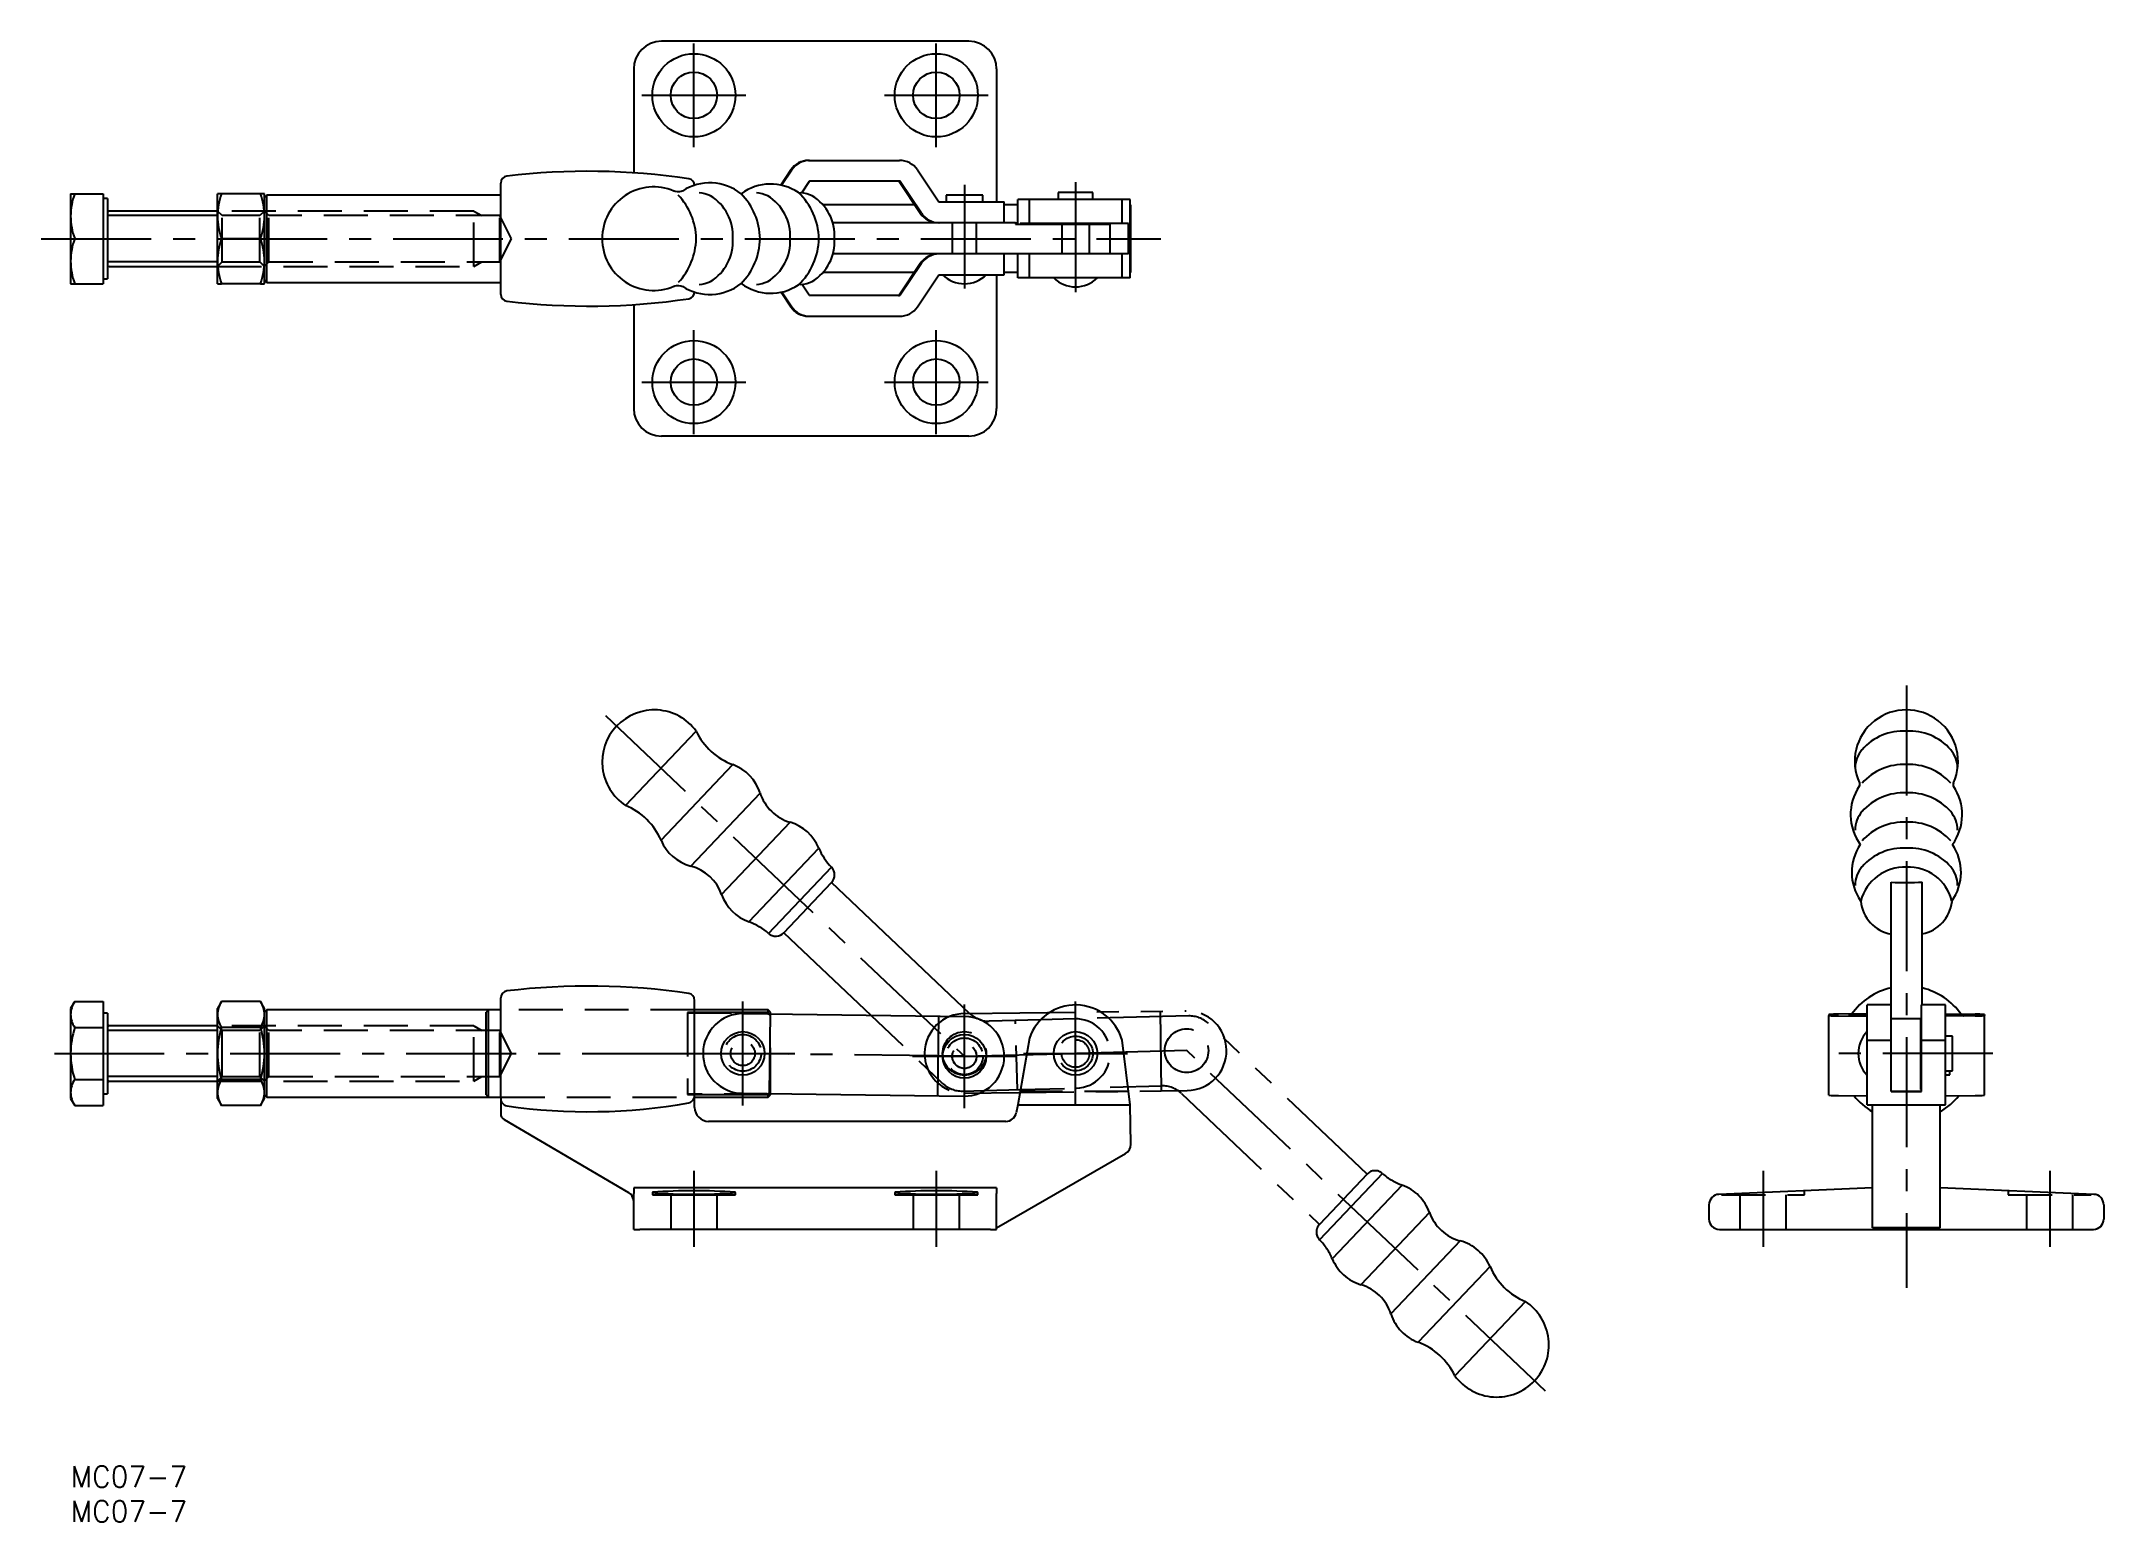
# Model space of a CAD drawing. Extents: x -4 to 294, y -8 to 206.
import ezdxf

# ---------------------------------------------------------------- set-up
doc = ezdxf.new("R2010")
doc.units = 0
doc.header["$LTSCALE"] = 0.5
for name, pattern in [('CENTER', [50.8, 31.75, -6.35, 6.35, -6.35]), ('DASHED', [19.05, 12.7, -6.35]), ('PHANTOM', [63.5, 31.75, -6.35, 6.35, -6.35, 6.35, -6.35])]:
    doc.linetypes.add(name, pattern=pattern)
for name, color, linetype in [('MSM_CENTER', 1, 'CENTER'), ('MSM_CONTINUOUS', 7, 'CONTINUOUS'), ('MSM_DASHED', 4, 'DASHED'), ('MSM_IMAGINARY', 6, 'PHANTOM'), ('MSM_NARROW', 5, 'CONTINUOUS'), ('MSM_PART_NUMBER', 7, 'CONTINUOUS')]:
    doc.layers.add(name, color=color, linetype=linetype)
doc.styles.get("Standard").update_dxf_attribs({"font": 'txt.shx', "height": 3, "bigfont": 'bigfont.shx'})

msp = doc.modelspace()

# ---------------------------------------------------------------- linework, layer by layer
at = {"layer": 'MSM_CENTER'}
for p, q in [((90, 190.42), (90, 205.42)), ((125, 190.42), (125, 205.42)), ((82.5, 197.92), (97.5, 197.92)), ((117.5, 197.92), (132.5, 197.92)), ((129.13, 170.02), (129.13, 185.02)), ((145.16, 169.49), (145.16, 185.37)), ((-4.25, 177.22), (157.4, 177.22)), ((90, 149.02), (90, 164.02)), ((125, 149.02), (125, 164.02)), ((82.5, 156.52), (97.5, 156.52)), ((117.5, 156.52), (132.5, 156.52)), ((265.07, 112.74), (265.07, 25.75)), ((77.22, 108.37), (129.05, 59.19)), ((97.06, 52.1), (97.06, 67.1)), ((129.06, 51.69), (129.06, 66.69)), ((145.1, 52.1), (145.1, 67.1)), ((-2.35, 59.6), (103.06, 59.6)), ((89.56, 59.6), (104.56, 59.6)), ((129.05, 59.19), (97.06, 59.6)), ((129.05, 59.19), (145.1, 59.6)), ((137.6, 59.6), (152.6, 59.6)), ((161.15, 60.01), (145.1, 59.6)), ((212.98, 10.83), (161.15, 60.01)), ((277.54, 59.6), (252.6, 59.6)), ((121.56, 59.19), (136.56, 59.19)), ((90, 42.66), (90, 31.68)), ((125, 42.66), (125, 31.68)), ((244.37, 42.66), (244.37, 31.68)), ((285.77, 42.66), (285.77, 31.68))]:
    msp.add_line(p, q, dxfattribs=at)
at = {"layer": 'MSM_CONTINUOUS'}
for p, q in [((129.7, 205.72), (85.3, 205.72)), ((81.3, 201.72), (81.3, 186.74)), ((133.7, 201.72), (133.7, 182.52)), ((106.56, 188.52), (106.71, 188.52)), ((106.71, 188.52), (119.7, 188.52)), ((62.1, 169.19), (62.1, 185.25)), ((103.99, 187.14), (102.53, 184.96)), ((102.66, 184.93), (104.13, 187.14)), ((106.63, 185.48), (105.51, 183.8)), ((119.71, 185.52), (106.71, 185.52)), ((119.64, 185.48), (122.69, 180.9)), ((122.84, 180.9), (119.79, 185.48)), ((122.28, 187.14), (125.36, 182.52)), ((0, 183.72), (4.7, 183.72)), ((0, 183.72), (0, 170.72)), ((4.7, 183.72), (4.7, 170.72)), ((5.3, 183.04), (4.7, 183.04)), ((5.3, 183.04), (5.3, 171.41)), ((21.2, 170.72), (21.2, 183.72)), ((21.78, 183.72), (21.2, 183.72)), ((27.42, 183.72), (21.78, 183.72)), ((28, 183.72), (27.42, 183.72)), ((28, 170.72), (28, 183.72)), ((28.35, 183.52), (28, 183.17)), ((62.1, 183.52), (28.35, 183.52)), ((28.35, 170.92), (28.35, 183.52)), ((87.15, 184.08), (87.1, 184.11)), ((87.1, 184.11), (87.1, 184.1)), ((87.3, 184.03), (87.15, 184.08)), ((87.58, 183.99), (87.3, 184.03)), ((87.92, 183.99), (87.58, 183.99)), ((88.15, 184.04), (87.92, 183.99)), ((88.29, 184.09), (88.15, 184.04)), ((88.33, 184.11), (88.29, 184.09)), ((121.88, 182.12), (108.66, 182.12)), ((125.36, 182.52), (134.81, 182.52)), ((126.41, 183.52), (126.41, 182.52)), ((131.71, 183.52), (126.41, 183.52)), ((131.71, 182.52), (131.71, 183.52)), ((134.81, 179.52), (134.81, 182.52)), ((135.06, 182.12), (134.81, 182.12)), ((136.54, 182.12), (135.06, 182.12)), ((136.75, 182.12), (136.54, 182.12)), ((136.75, 179.32), (136.75, 182.87)), ((138.46, 182.87), (136.75, 182.87)), ((138.46, 179.42), (138.46, 182.87)), ((151.83, 182.87), (138.46, 182.87)), ((142.6, 183.87), (142.6, 182.87)), ((147.6, 183.87), (142.6, 183.87)), ((147.6, 182.87), (147.6, 183.87)), ((151.83, 179.42), (151.83, 182.87)), ((152.98, 182.87), (151.83, 182.87)), ((152.98, 171.57), (152.98, 182.87)), ((153.08, 182.12), (152.98, 182.12)), ((153.08, 172.32), (153.08, 182.12)), ((21.2, 181.22), (5.55, 181.22)), ((136.44, 179.52), (110.01, 179.52)), ((136.44, 179.52), (136.44, 179.32)), ((136.44, 179.52), (136.7, 179.52)), ((136.44, 179.32), (150.1, 179.32)), ((136.7, 179.52), (136.7, 179.32)), ((152.74, 179.42), (137.09, 179.42)), ((137.09, 179.42), (137.09, 179.32)), ((143.1, 179.42), (143.1, 179.32)), ((147.1, 179.32), (147.1, 179.42)), ((150.1, 175.02), (150.1, 179.32)), ((152.74, 175.02), (152.74, 179.42)), ((0.58, 177.22), (4.7, 177.22)), ((27.42, 177.22), (21.78, 177.22)), ((5.55, 173.22), (21.2, 173.22)), ((152.74, 175.02), (110.03, 175.02)), ((122.69, 173.64), (119.64, 169.07)), ((122.84, 173.64), (119.79, 169.07)), ((134.81, 172.02), (134.81, 175.02)), ((136.75, 171.57), (136.75, 175.02)), ((138.46, 171.57), (138.46, 175.02)), ((151.83, 171.57), (151.83, 175.02)), ((0, 170.72), (4.7, 170.72)), ((4.7, 171.41), (5.3, 171.41)), ((21.2, 170.72), (21.78, 170.72)), ((27.42, 170.72), (21.78, 170.72)), ((27.42, 170.72), (28, 170.72)), ((28, 171.28), (28.35, 170.92)), ((28.35, 170.92), (62.1, 170.92)), ((87.1, 170.35), (87.13, 170.36)), ((87.13, 170.36), (87.26, 170.41)), ((87.26, 170.41), (87.5, 170.45)), ((87.5, 170.45), (87.83, 170.46)), ((87.83, 170.46), (88.11, 170.42)), ((88.11, 170.42), (88.27, 170.37)), ((88.27, 170.37), (88.33, 170.34)), ((106.63, 169.07), (105.57, 170.65)), ((121.81, 172.32), (108.67, 172.32)), ((122.28, 167.4), (125.36, 172.02)), ((125.36, 172.02), (134.81, 172.02)), ((133.7, 172.02), (133.7, 152.72)), ((135.06, 172.32), (134.81, 172.32)), ((136.54, 172.32), (135.06, 172.32)), ((136.75, 172.32), (136.54, 172.32)), ((138.46, 171.57), (136.75, 171.57)), ((151.83, 171.57), (138.46, 171.57)), ((152.98, 171.57), (151.83, 171.57)), ((153.08, 172.32), (152.98, 172.32)), ((81.3, 167.71), (81.3, 152.72)), ((102.59, 169.5), (103.99, 167.4)), ((102.71, 169.54), (104.13, 167.4)), ((119.7, 169.02), (106.71, 169.02)), ((106.56, 166.02), (106.71, 166.02)), ((106.71, 166.02), (119.7, 166.02)), ((129.7, 148.72), (85.3, 148.72)), ((78.84, 106.86), (78.81, 106.84)), ((80.14, 95.41), (90.32, 106.13)), ((85.25, 90.37), (95.62, 101.3)), ((258.28, 98.65), (258.28, 98.65)), ((258.28, 98.65), (258.3, 98.57)), ((258.3, 98.57), (258.31, 98.4)), ((258.31, 98.4), (258.3, 98.23)), ((89.55, 86.66), (99.55, 97.2)), ((258.3, 98.23), (258.28, 98.17)), ((93.99, 82.56), (103.88, 92.98)), ((97.95, 78.6), (108.03, 89.23)), ((100.77, 76.93), (109.85, 86.5)), ((103, 77.02), (109.88, 84.27)), ((129.79, 65.38), (109.88, 84.27)), ((262.87, 54.1), (262.87, 84.32)), ((267.37, 66.6), (267.37, 84.33)), ((103, 77.02), (115.54, 65.11)), ((0.58, 67.11), (0, 66.1)), ((0, 66.1), (0, 65.23)), ((0.58, 67.11), (4.7, 67.11)), ((4.7, 67.11), (4.7, 63.35)), ((21.78, 67.11), (21.2, 66.1)), ((21.2, 53.1), (21.2, 66.1)), ((27.42, 67.11), (21.78, 67.11)), ((28, 66.1), (27.42, 67.11)), ((28, 53.1), (28, 66.1)), ((28.35, 65.9), (28, 65.55)), ((62.1, 65.9), (28.35, 65.9)), ((28.35, 59.6), (28.35, 65.9)), ((62.1, 53.24), (62.1, 67.63)), ((90.1, 53.7), (90.1, 67.27)), ((100.71, 65.9), (90.1, 65.9)), ((101.06, 65.55), (100.71, 65.9)), ((100.71, 65.5), (100.71, 65.9)), ((101.06, 65.3), (101.06, 65.55)), ((262.87, 66.6), (259.42, 66.6)), ((259.42, 52.2), (259.42, 66.6)), ((270.72, 66.6), (267.27, 66.6)), ((267.27, 54.1), (267.27, 66.6)), ((270.72, 52.2), (270.72, 66.6)), ((0, 65.23), (0, 59.6)), ((0.58, 63.35), (4.7, 63.35)), ((5.3, 65.42), (4.7, 65.42)), ((4.7, 63.35), (4.7, 55.85)), ((5.3, 65.42), (5.3, 53.79)), ((21.2, 63.6), (5.55, 63.6)), ((27.42, 63.35), (21.78, 63.35)), ((100.71, 65.5), (90.1, 65.5)), ((97.13, 65.35), (129.13, 64.94)), ((100.89, 65.3), (100.71, 65.5)), ((100.91, 53.8), (101.05, 65.3)), ((125.21, 53.49), (125.36, 64.99)), ((140.08, 64.47), (132.64, 64.28)), ((253.87, 65.23), (253.87, 65.06)), ((253.87, 53.56), (253.87, 65.06)), ((259.42, 65.3), (255.25, 65.26)), ((255.25, 65.03), (259.42, 64.99)), ((256.87, 65.06), (256.87, 65.23)), ((256.92, 65.23), (259.42, 65.25)), ((259.42, 65.04), (256.92, 65.06)), ((267.17, 64.6), (262.87, 64.6)), ((267.17, 54.6), (267.17, 64.6)), ((267.27, 64.38), (267.17, 64.38)), ((270.72, 65.3), (274.99, 65.26)), ((273.33, 65.23), (270.72, 65.25)), ((270.72, 65.04), (273.33, 65.06)), ((274.99, 65.03), (270.72, 64.99)), ((273.37, 65.06), (273.37, 65.23)), ((276.37, 65.23), (276.37, 65.06)), ((276.37, 53.56), (276.37, 65.06)), ((0, 59.6), (0, 53.97)), ((28.35, 53.3), (28.35, 59.6)), ((138.46, 61.82), (136.75, 52.2)), ((152.98, 52.2), (151.83, 61.52)), ((259.42, 61.52), (262.87, 61.52)), ((267.27, 61.6), (267.17, 61.6)), ((267.27, 61.52), (270.72, 61.52)), ((271.72, 62.1), (270.72, 62.1)), ((271.72, 57.1), (271.72, 62.1)), ((267.17, 57.6), (267.27, 57.6)), ((270.72, 57.1), (271.72, 57.1)), ((271.37, 56.54), (271.37, 57.1)), ((0, 53.97), (0, 53.1)), ((0.58, 55.85), (4.7, 55.85)), ((4.7, 55.85), (4.7, 52.09)), ((4.7, 53.79), (5.3, 53.79)), ((5.55, 55.6), (21.2, 55.6)), ((27.42, 55.85), (21.78, 55.85)), ((28, 53.65), (28.35, 53.3)), ((90.1, 53.7), (100.71, 53.7)), ((90.1, 51.8), (90.1, 53.7)), ((96.99, 53.85), (128.99, 53.44)), ((100.71, 53.7), (100.8, 53.8)), ((100.71, 53.3), (100.71, 53.7)), ((100.71, 53.3), (101.06, 53.65)), ((101.06, 53.65), (101.06, 53.8)), ((132.03, 54.27), (137.14, 54.4)), ((262.87, 54.18), (267.27, 54.18)), ((262.87, 54.1), (267.27, 54.1)), ((267.17, 54.38), (267.17, 54.6)), ((267.27, 54.38), (267.17, 54.38)), ((270.72, 56.54), (271.37, 56.54)), ((0, 53.1), (0.58, 52.09)), ((0.58, 52.09), (4.7, 52.09)), ((21.2, 53.1), (21.78, 52.09)), ((27.42, 52.09), (21.78, 52.09)), ((27.42, 52.09), (28, 53.1)), ((28.35, 53.3), (62.1, 53.3)), ((62.1, 53.24), (62.1, 50.92)), ((90.1, 53.3), (100.71, 53.3)), ((136.75, 52.2), (136.54, 51.04)), ((136.75, 52.2), (152.98, 52.2)), ((153.08, 46.49), (152.98, 52.2)), ((255.25, 53.53), (259.42, 53.49)), ((259.42, 52.2), (260.17, 52.2)), ((260.17, 52.2), (269.97, 52.2)), ((260.17, 34.43), (260.17, 52.2)), ((269.97, 34.43), (269.97, 52.2)), ((269.97, 52.2), (270.72, 52.2)), ((270.72, 53.49), (274.99, 53.53)), ((62.6, 50.05), (80.56, 39.54)), ((135.06, 49.8), (92.1, 49.8)), ((133.7, 34.43), (152.33, 45.16)), ((81.3, 40.2), (81.3, 39.37)), ((133.7, 40.2), (81.3, 40.2)), ((81.3, 34.2), (81.3, 39.37)), ((133.7, 40.2), (133.7, 39.37)), ((133.7, 34.2), (133.7, 39.37)), ((260.17, 40.2), (238.01, 39.26)), ((292.14, 39.26), (269.97, 40.2)), ((236.57, 37.76), (236.57, 35.7)), ((293.57, 37.76), (293.57, 35.7)), ((81.3, 34.2), (82.18, 34.2)), ((132.82, 34.2), (82.18, 34.2)), ((132.82, 34.2), (133.7, 34.2)), ((238.07, 34.2), (292.07, 34.2)), ((269.97, 34.43), (260.17, 34.43))]:
    msp.add_line(p, q, dxfattribs=at)
for centre, radius in [((90, 197.92), 6), ((125, 197.92), 6), ((90, 197.92), 3.35), ((125, 197.92), 3.35), ((90, 156.52), 6), ((125, 156.52), 6), ((90, 156.52), 3.35), ((125, 156.52), 3.35), ((97.06, 59.6), 3.15), ((145.1, 59.6), 3.15), ((129.06, 59.19), 3.15)]:
    msp.add_circle(centre, radius, dxfattribs=at)
for centre, radius, start, end in [((85.3, 201.72), 4, 90, 180), ((129.7, 201.72), 4, 360, 90), ((106.56, 185.42), 3.1, 90.0008, 146.3132), ((106.71, 185.42), 3.1, 90.0008, 146.3132), ((119.7, 185.42), 3.1, 33.6868, 89.9992), ((63.1, 185.25), 1, 96.8684, 180), ((74.76, 88.45), 98.5, 81.5424, 96.8684), ((84.19, 177.27), 7.43, 66.8738, 180.3519), ((92.3, 177.99), 7.29, 51.7265, 122.9543), ((89.1, 184.89), 1, 0, 81.5424), ((101.08, 177.94), 7.17, 56.0161, 126.4417), ((106.71, 185.42), 0.1, 90.0008, 146.3132), ((119.56, 185.42), 0.1, 33.6868, 89.9992), ((119.71, 185.42), 0.1, 33.6868, 89.9992), ((9.85, 180.39), 9.85, 160.2272, 179.5167), ((31.05, 180.39), 9.85, 160.2272, 179.5167), ((18.15, 180.39), 9.85, 0.4833, 19.7728), ((81.08, 177.09), 9.24, 0.8285, 44.1147), ((90.48, 179.42), 4.41, 64.3566, 86.4359), ((88.87, 177.63), 6.76, 356.589, 58.6581), ((90.03, 177.03), 9.52, 1.1604, 44.565), ((98.74, 179.42), 4.41, 64.3566, 86.4359), ((97.14, 177.63), 6.76, 356.589, 58.6581), ((105.42, 184.68), 0.86, 247.3512, 271.9515), ((98.67, 177.06), 9.37, 0.9802, 46.7687), ((105.17, 179.42), 4.41, 64.3566, 86.4359), ((103.56, 177.63), 6.76, 356.589, 58.6581), ((9.85, 180.56), 9.85, 180.4833, 199.7728), ((5.55, 181.47), 0.25, 180, 270), ((31.05, 180.56), 9.85, 180.4833, 199.7728), ((18.15, 180.56), 9.85, 340.2272, 359.5167), ((125.27, 182.62), 3.1, 213.6868, 269.9992), ((125.42, 182.62), 3.1, 213.6868, 269.9992), ((9.85, 173.89), 9.85, 160.2272, 179.5167), ((31.05, 173.89), 9.85, 160.2272, 179.5167), ((18.15, 173.89), 9.85, 0.4833, 19.7728), ((84.19, 177.18), 7.43, 179.6481, 293.1262), ((80.73, 177.43), 9.59, 317.2729, 358.7552), ((88.87, 176.82), 6.76, 301.3419, 3.411), ((90.09, 177.4), 9.46, 315.2654, 358.9096), ((97.14, 176.82), 6.76, 301.3419, 3.411), ((98.67, 177.38), 9.37, 313.2313, 359.0198), ((103.56, 176.82), 6.76, 301.3419, 3.411), ((9.85, 174.06), 9.85, 180.4833, 199.7728), ((5.55, 172.97), 0.25, 90, 180), ((31.05, 174.06), 9.85, 180.4833, 199.7728), ((18.15, 174.06), 9.85, 340.2272, 359.5167), ((125.27, 171.92), 3.1, 90.0008, 146.3132), ((125.41, 171.92), 3.1, 90.0008, 146.3132), ((92.29, 176.43), 7.26, 236.941, 308.5024), ((90.48, 175.03), 4.41, 273.5641, 295.6434), ((101.08, 176.48), 7.14, 233.3106, 304.1047), ((98.74, 175.03), 4.41, 273.5641, 295.6434), ((105.42, 169.77), 0.86, 88.0485, 112.6488), ((105.17, 175.03), 4.41, 273.5641, 295.6434), ((129.06, 175.19), 4.47, 225.1483, 270), ((129.06, 175.19), 4.47, 270, 314.8517), ((145.1, 174.74), 4.47, 225.1483, 270), ((145.1, 174.74), 4.47, 270, 314.8517), ((63.1, 169.19), 1, 180, 263.1316), ((74.76, 265.99), 98.5, 263.1316, 278.4576), ((89.1, 169.55), 1, 278.4576, 0), ((106.56, 169.12), 3.1, 213.6868, 269.9992), ((106.71, 169.12), 3.1, 213.6868, 269.9992), ((106.71, 169.12), 0.1, 213.6868, 269.9992), ((119.56, 169.12), 0.1, 270.0008, 326.3132), ((119.7, 169.12), 0.1, 270.0008, 326.3132), ((119.7, 169.12), 3.1, 270.0008, 326.3132), ((85.3, 152.72), 4, 180, 270), ((129.7, 152.72), 4, 270, 0), ((84.28, 101.7), 7.5, 36.2438, 136.5), ((265.07, 101.74), 7.46, 335.5548, 204.4995), ((84.25, 101.68), 7.5, 136.5, 236.7562), ((98.91, 110.21), 9.5, 205.393, 249.7376), ((264.65, 98.16), 7.99, 86.9613, 138.4861), ((265.5, 98.16), 7.99, 41.5139, 93.0387), ((93.37, 95.2), 6.5, 17.9659, 69.7376), ((261.97, 100.71), 4.3, 140.2852, 179.1669), ((264.65, 93.32), 7.99, 86.9613, 138.4861), ((265.5, 93.32), 7.99, 41.5139, 93.0387), ((268.17, 100.71), 4.3, 0.8331, 39.7148), ((272.64, 98.41), 0.816, 162.8661, 194.9768), ((76.52, 86.62), 9.5, 23.2624, 67.607), ((105.73, 99.21), 6.5, 197.9659, 253.4507), ((264.33, 94.06), 7.32, 145.8264, 216.0106), ((264.65, 89.23), 7.99, 86.9613, 138.4861), ((265.5, 89.23), 7.99, 41.5139, 93.0387), ((265.82, 94.08), 7.31, 323.9052, 34.3552), ((102.03, 86.75), 6.5, 22.4926, 73.4507), ((261.97, 91.78), 4.3, 140.2852, 179.1669), ((264.65, 85), 7.99, 86.9613, 138.4861), ((265.5, 85), 7.99, 41.5139, 93.0387), ((268.17, 91.78), 4.3, 0.8331, 39.7148), ((91.22, 92.94), 6.5, 203.2624, 255.0341), ((264.37, 85.74), 7.19, 145.958, 214.8675), ((265.76, 85.74), 7.2, 324.7864, 34.0496), ((87.87, 80.38), 6.5, 19.5493, 75.0341), ((115.89, 92.49), 8.5, 202.4926, 224.776), ((108.72, 85.37), 1.6, 316.5, 44.776), ((261.97, 83.81), 4.3, 140.2852, 179.1669), ((264.84, 79.91), 6.59, 87.9577, 164.9279), ((264.65, 81.26), 7.99, 86.9613, 138.4861), ((265.5, 81.26), 7.99, 41.5139, 93.0387), ((265.42, 80.11), 6.39, 13.3582, 93.1477), ((268.17, 83.81), 4.3, 0.8331, 39.7148), ((265.04, 127.04), 42.77, 267.0995, 273.1306), ((100.12, 84.73), 6.5, 199.5493, 250.5074), ((263.86, 82.13), 5.4, 185.9091, 259.4261), ((266.28, 82.16), 5.42, 281.6642, 353.278), ((95.11, 70.59), 8.5, 48.224, 70.5074), ((101.84, 78.12), 1.6, 228.224, 316.5), ((63.1, 67.63), 1, 96.8684, 180), ((74.76, -29.17), 98.5, 81.5424, 96.8684), ((265.07, 59.6), 9.73, 103.0679, 144.3118), ((265.07, 59.6), 9.73, 35.6944, 76.3269), ((3.57, 65.15), 3.57, 146.8586, 178.7572), ((24.77, 65.15), 3.57, 146.8586, 178.7572), ((24.43, 65.15), 3.57, 1.2428, 33.1414), ((89.1, 67.27), 1, 0, 81.5424), ((145.1, 59.6), 7, 15.8937, 161.5246), ((3.57, 65.31), 3.57, 181.2428, 213.1414), ((13.69, 59.4), 13.69, 163.2349, 179.1772), ((5.55, 63.85), 0.25, 180, 270), ((24.77, 65.31), 3.57, 181.2428, 213.1414), ((34.46, 59.47), 13.26, 162.9733, 179.4387), ((24.43, 65.31), 3.57, 326.8586, 358.7572), ((14.74, 59.47), 13.27, 0.5646, 17.0233), ((97.06, 59.6), 5.75, 89.2659, 269.2659), ((129.06, 59.19), 5.75, 269.2659, 89.2659), ((132.54, 68.28), 4, 226.5, 245.4996), ((132.54, 68.28), 4, 252.5845, 271.46), ((255.02, 45.93), 19.33, 89.3246, 93.418), ((255.02, 84.36), 19.33, 266.582, 270.6754), ((256.91, 64.6), 0.624, 89.3246, 93.418), ((256.91, 65.68), 0.624, 266.582, 270.6754), ((262.59, 59.6), 4.47, 135.1483, 224.8517), ((273.33, 64.6), 0.624, 86.582, 90.6754), ((273.33, 65.68), 0.624, 269.3246, 273.418), ((275.22, 45.93), 19.33, 86.582, 90.6754), ((275.22, 84.36), 19.33, 269.3246, 273.418), ((13.23, 59.73), 13.23, 180.5455, 197.0425), ((34.85, 59.79), 13.65, 180.7985, 196.7894), ((14.36, 59.79), 13.64, 343.207, 359.2051), ((3.57, 53.89), 3.57, 146.8586, 178.7572), ((3.57, 54.05), 3.57, 181.2428, 213.1414), ((5.55, 55.35), 0.25, 90, 180), ((24.77, 53.89), 3.57, 146.8586, 178.7572), ((24.77, 54.05), 3.57, 181.2428, 213.1414), ((24.43, 53.89), 3.57, 1.2428, 33.1414), ((24.43, 54.05), 3.57, 326.8586, 358.7572), ((88.94, 53.58), 1.16, 285.1888, 5.7085), ((63.25, 53.15), 1.16, 175.4803, 256.3898), ((63.1, 50.92), 1, 180, 239.67), ((74.74, 134.63), 83.44, 261.897, 280.0124), ((92.1, 51.8), 2, 180, 270), ((135.06, 51.3), 1.5, 270, 349.87), ((255.02, 72.86), 19.33, 266.582, 270.6754), ((265.07, 59.6), 9.73, 218.7543, 239.7169), ((265.07, 59.6), 9.73, 300.2829, 321.2392), ((275.22, 72.86), 19.33, 269.3246, 273.418), ((151.58, 46.46), 1.5, 299.95, 1.03), ((79.8, 38.25), 1.5, 0, 59.67), ((84.07, 39.48), 0.0873, 112.5362, 142.6924), ((84.07, 39.58), 0.0873, 217.3076, 247.4638), ((90, -39.08), 78.86, 85.6628, 94.3372), ((90, 118.14), 78.86, 265.6628, 274.3372), ((95.93, 39.48), 0.0873, 37.3076, 67.4638), ((95.93, 39.58), 0.0873, 292.5362, 322.6924), ((119.07, 39.48), 0.0873, 112.5362, 142.6924), ((119.07, 39.58), 0.0873, 217.3076, 247.4638), ((125, -39.08), 78.86, 85.6628, 94.3372), ((125, 118.14), 78.86, 265.6628, 274.3372), ((130.93, 39.48), 0.0873, 37.3076, 67.4638), ((130.93, 39.58), 0.0873, 292.5362, 322.6924), ((238.07, 37.76), 1.5, 92.42, 180), ((292.07, 37.76), 1.5, 0, 87.58), ((238.07, 35.7), 1.5, 180, 270), ((292.07, 35.7), 1.5, 270, 0)]:
    msp.add_arc(centre, radius, start, end, dxfattribs=at)
at = {"layer": 'MSM_DASHED'}
for p, q in [((58.2, 181.22), (21.2, 181.22)), ((21.88, 180.55), (21.2, 181.22)), ((21.88, 173.9), (21.88, 180.55)), ((27.32, 180.55), (21.88, 180.55)), ((28, 181.22), (27.32, 180.55)), ((27.32, 173.9), (27.32, 180.55)), ((28.64, 180.55), (28, 181.18)), ((28.64, 173.9), (28.64, 180.55)), ((61.95, 180.55), (28.64, 180.55)), ((58.2, 173.22), (58.2, 181.22)), ((58.2, 181.22), (59.37, 180.55)), ((61.95, 173.9), (61.95, 180.55)), ((63.65, 177.22), (61.95, 180.55)), ((127.3, 179.52), (127.3, 175.02)), ((127.31, 179.52), (127.31, 175.02)), ((130.8, 175.02), (130.8, 179.52)), ((130.81, 175.02), (130.81, 179.52)), ((143.1, 179.32), (143.1, 175.02)), ((143.1, 179.32), (143.1, 175.02)), ((147.1, 175.02), (147.1, 179.32)), ((147.1, 175.02), (147.1, 179.32)), ((61.95, 173.9), (63.65, 177.22)), ((21.2, 173.22), (21.88, 173.9)), ((21.2, 173.22), (58.2, 173.22)), ((21.88, 173.9), (27.32, 173.9)), ((27.32, 173.9), (28, 173.22)), ((28, 173.26), (28.64, 173.9)), ((28.64, 173.9), (61.95, 173.9)), ((58.2, 173.22), (59.37, 173.9)), ((90.1, 65.9), (62.1, 65.9)), ((90.1, 65.9), (62.1, 65.9)), ((58.2, 63.6), (21.2, 63.6)), ((21.88, 62.92), (21.2, 63.6)), ((21.88, 59.6), (21.88, 62.92)), ((27.32, 62.92), (21.88, 62.92)), ((28, 63.6), (27.32, 62.92)), ((27.32, 56.28), (27.32, 62.92)), ((28.64, 62.92), (28, 63.56)), ((28.64, 56.28), (28.64, 62.92)), ((61.95, 62.92), (28.64, 62.92)), ((58.2, 55.6), (58.2, 63.6)), ((58.2, 63.6), (59.37, 62.92)), ((61.95, 56.28), (61.95, 62.92)), ((63.65, 59.6), (61.95, 62.92)), ((90.1, 65.5), (89.06, 65.5)), ((89.06, 65.5), (89.06, 53.7)), ((89.06, 65.47), (100.71, 65.47)), ((100.71, 65.5), (100.71, 65.47)), ((100.71, 65.47), (101.06, 65.08)), ((101.06, 65.12), (100.89, 65.3)), ((101.06, 65.12), (101.06, 65.3)), ((101.06, 54.08), (101.06, 65.12)), ((115.54, 65.11), (125.91, 55.28)), ((131.11, 64.55), (130.88, 64.64)), ((131.35, 64.47), (131.11, 64.55)), ((136.7, 54.38), (136.44, 64.38)), ((144.97, 64.6), (140.08, 64.47)), ((21.88, 56.28), (21.88, 59.6)), ((61.95, 56.28), (63.65, 59.6)), ((21.2, 55.6), (21.88, 56.28)), ((21.2, 55.6), (58.2, 55.6)), ((21.88, 56.28), (27.32, 56.28)), ((27.32, 56.28), (28, 55.6)), ((28, 55.64), (28.64, 56.28)), ((28.64, 56.28), (61.95, 56.28)), ((58.2, 55.6), (59.37, 56.28)), ((100.71, 53.73), (89.06, 53.73)), ((89.06, 53.7), (90.1, 53.7)), ((101.06, 54.12), (100.71, 53.73)), ((100.71, 53.73), (100.71, 53.7)), ((100.8, 53.8), (101.06, 54.08)), ((101.06, 53.8), (101.06, 54.08)), ((128.76, 54.18), (132.03, 54.27)), ((152.74, 54.1), (137.09, 54.1)), ((137.14, 54.4), (145.23, 54.6)), ((62.1, 53.3), (90.1, 53.3)), ((62.1, 53.3), (90.1, 53.3)), ((84, 39.53), (84, 39.2)), ((84, 39.2), (90, 39.2)), ((86.65, 39.2), (86.65, 34.2)), ((90, 39.2), (96, 39.2)), ((93.35, 34.2), (93.35, 39.2)), ((96, 39.2), (96, 39.53)), ((119, 39.53), (119, 39.2)), ((119, 39.2), (125, 39.2)), ((121.65, 39.2), (121.65, 34.2)), ((125, 39.2), (131, 39.2)), ((128.35, 34.2), (128.35, 39.2)), ((131, 39.2), (131, 39.53)), ((238.37, 39.28), (238.37, 39.2)), ((238.37, 39.2), (250.37, 39.2)), ((241.02, 39.2), (241.02, 34.2)), ((247.72, 34.2), (247.72, 39.2)), ((250.37, 39.2), (250.37, 39.78)), ((279.77, 39.78), (279.77, 39.2)), ((279.77, 39.2), (291.77, 39.2)), ((282.42, 39.2), (282.42, 34.2)), ((289.12, 34.2), (289.12, 39.2)), ((291.77, 39.2), (291.77, 39.28))]:
    msp.add_line(p, q, dxfattribs=at)
for centre, radius in [((97.06, 59.69), 2.65), ((97.06, 59.6), 1.75), ((129.06, 59.19), 2.65), ((129.05, 59.19), 1.75), ((129.06, 59.19), 1.75), ((145.1, 59.6), 2.5), ((145.1, 59.6), 2)]:
    msp.add_circle(centre, radius, dxfattribs=at)
for centre, radius, start, end in [((145.1, 59.6), 5, 271.46, 91.46), ((128.66, 58.18), 4, 226.5, 271.46)]:
    msp.add_arc(centre, radius, start, end, dxfattribs=at)
at = {"layer": 'MSM_IMAGINARY'}
for p, q in [((60.35, 65.9), (60, 65.55)), ((60, 53.65), (60, 65.55)), ((60.35, 53.3), (60.35, 65.9)), ((129.13, 65.35), (161.09, 65.76)), ((157.31, 65.71), (157.46, 54.21)), ((161.44, 65.02), (148.22, 64.68)), ((187.2, 42.18), (164.29, 63.92)), ((60, 53.65), (60.35, 53.3)), ((128.99, 53.85), (157.46, 54.21)), ((150.12, 54.73), (157.56, 54.92)), ((157.46, 54.21), (161.23, 54.26)), ((160.41, 53.82), (180.32, 34.93)), ((187.2, 42.18), (180.32, 34.93)), ((189.43, 42.27), (180.35, 32.7)), ((192.25, 40.6), (182.17, 29.97)), ((196.21, 36.64), (186.32, 26.22)), ((200.65, 32.54), (190.65, 22)), ((204.95, 28.83), (194.58, 17.9)), ((210.06, 23.79), (199.88, 13.07)), ((211.36, 12.34), (211.39, 12.36))]:
    msp.add_line(p, q, dxfattribs=at)
for centre in [(129.06, 59.6), (161.14, 60.01)]:
    msp.add_circle(centre, 3.15, dxfattribs=at)
for centre, radius, start, end in [((161.16, 60.01), 5.75, 270.7341, 90.7341), ((129.06, 59.6), 5.75, 89.2659, 269.2659), ((161.54, 61.02), 4, 46.5, 91.46), ((157.66, 50.92), 4, 46.5, 91.46), ((188.36, 41.08), 1.6, 48.224, 136.5), ((195.09, 48.61), 8.5, 228.224, 250.5074), ((190.08, 34.47), 6.5, 19.5493, 70.5074), ((202.33, 38.82), 6.5, 199.5493, 255.0341), ((181.48, 33.83), 1.6, 136.5, 224.776), ((174.31, 26.71), 8.5, 22.4926, 44.776), ((188.17, 32.45), 6.5, 202.4926, 253.4507), ((198.98, 26.26), 6.5, 23.2624, 75.0341), ((213.68, 32.58), 9.5, 203.2624, 247.607), ((184.47, 19.99), 6.5, 17.9659, 73.4507), ((196.83, 24), 6.5, 197.9659, 249.7376), ((205.95, 17.52), 7.5, 316.5, 56.7562), ((191.29, 8.99), 9.5, 25.393, 69.7376), ((205.92, 17.5), 7.5, 216.2438, 316.5)]:
    msp.add_arc(centre, radius, start, end, dxfattribs=at)
at = {"layer": 'MSM_NARROW'}
for p, q in [((21.2, 180.55), (5.3, 180.55)), ((21.2, 173.9), (5.3, 173.9)), ((21.2, 62.92), (5.3, 62.92)), ((21.2, 56.28), (5.3, 56.28))]:
    msp.add_line(p, q, dxfattribs=at)

# ---------------------------------------------------------------- texts
at = {"layer": 'MSM_PART_NUMBER'}
for p in [(0, -3), (0, -8)]:
    msp.add_text('MC07-7', height=3, dxfattribs=at).set_placement(p)

doc.saveas('drawing.dxf')
